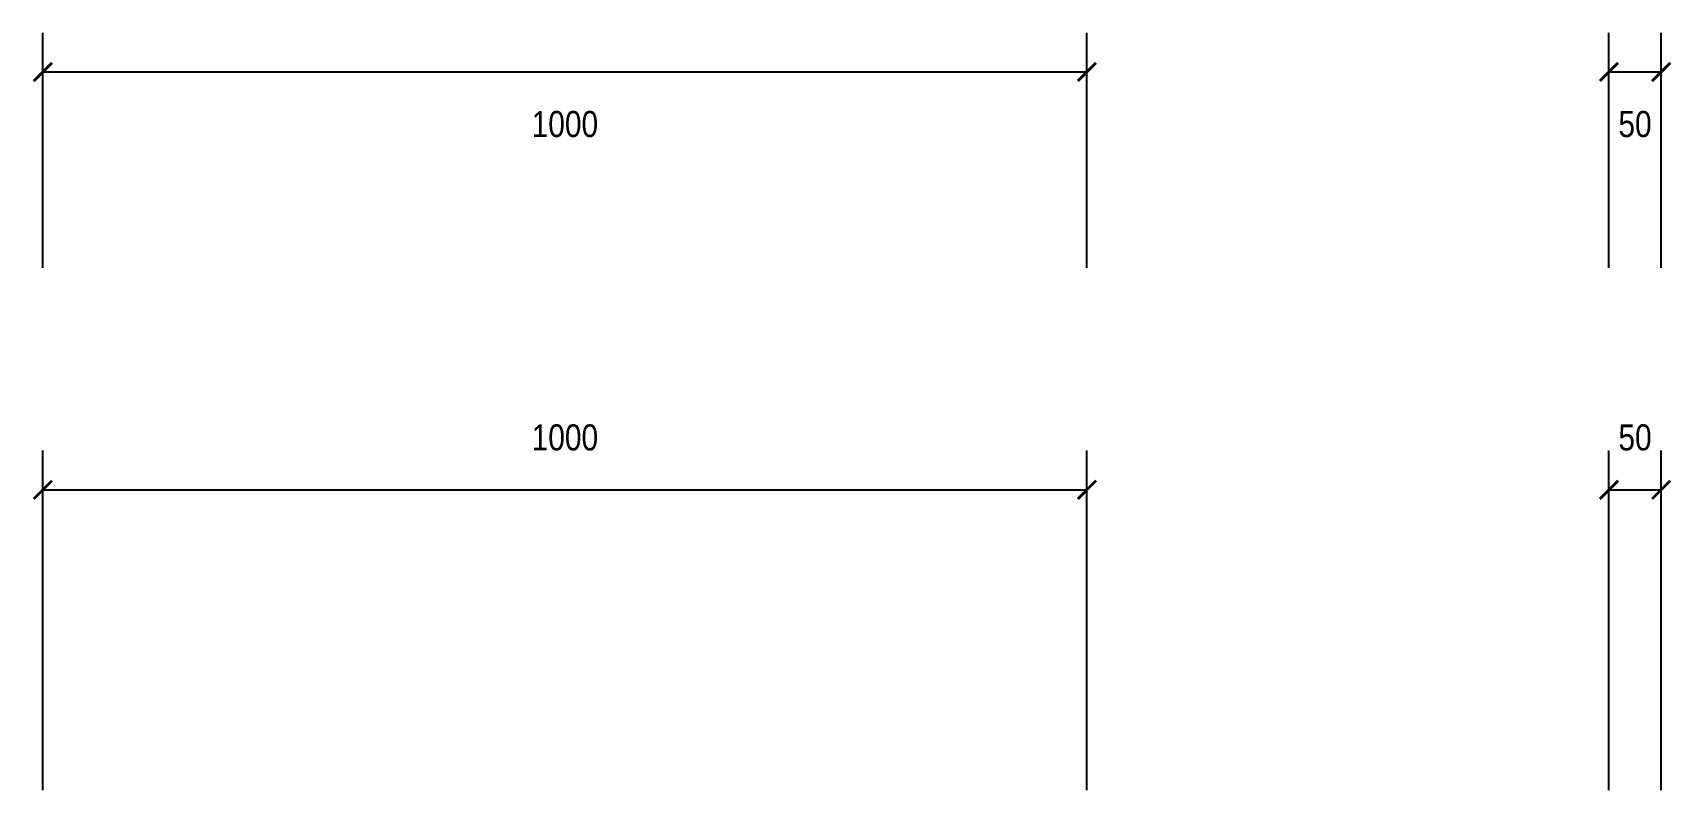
# Model space of a CAD drawing. Header units: metres. Extents: x -0.1 to 15.6, y 0 to 7.4.
import ezdxf

# ---------------------------------------------------------------- set-up
doc = ezdxf.new("R2010")
doc.units = ezdxf.units.M
doc.styles.add('OpenSansCondensed-Light', font='OpenSansCondensed-Light.ttf')
doc.dimstyles.new('TVP', dxfattribs={"dimtxt": 0.25, "dimasz": 0.175, "dimexe": 0.375, "dimexo": 0.125, "dimgap": 0.1, "dimtad": 0, "dimlfac": 100, "dimzin": 12, "dimdsep": 46, "dimtxsty": 'OpenSansCondensed-Light', "dimblk": 'ARCHTICK', "dimcen": 2.5, "dimazin": 3, "dimtfac": 0.5, "dimtmove": 2, "dimatfit": 3, "dimtvp": 2})
doc.dimstyles.new('TVP2', dxfattribs={"dimtxt": 0.25, "dimasz": 0.175, "dimexe": 0.375, "dimexo": 0.125, "dimgap": 0.1, "dimtad": 0, "dimlfac": 100, "dimzin": 12, "dimdsep": 46, "dimtxsty": 'OpenSansCondensed-Light', "dimblk": 'ARCHTICK', "dimcen": 2.5, "dimazin": 3, "dimtfac": 0.5, "dimtmove": 2, "dimatfit": 3, "dimtvp": -2})

# ---------------------------------------------------------------- blocks, each defined once
blk = doc.blocks.new('_ARCHTICK')
at = {"color": 0, "linetype": 'BYBLOCK', "const_width": 0.15}
blk.add_lwpolyline([(-0.5, -0.5), (0.5, 0.5)], dxfattribs=at)

msp = doc.modelspace()

# ---------------------------------------------------------------- dimensions: what is measured, and where the dimension line sits
for base, p1, p2, dimstyle in [((0, 7), (0, 5), (10, 5), 'TVP2'), ((15, 7), (15, 5), (15.5, 5), 'TVP2'), ((0, 3), (0, 0), (10, 0), 'TVP'), ((15, 3), (15, 0), (15.5, 0), 'TVP')]:
    msp.add_linear_dim(base=base, p1=p1, p2=p2, dimstyle=dimstyle).render()

doc.saveas('drawing.dxf')
